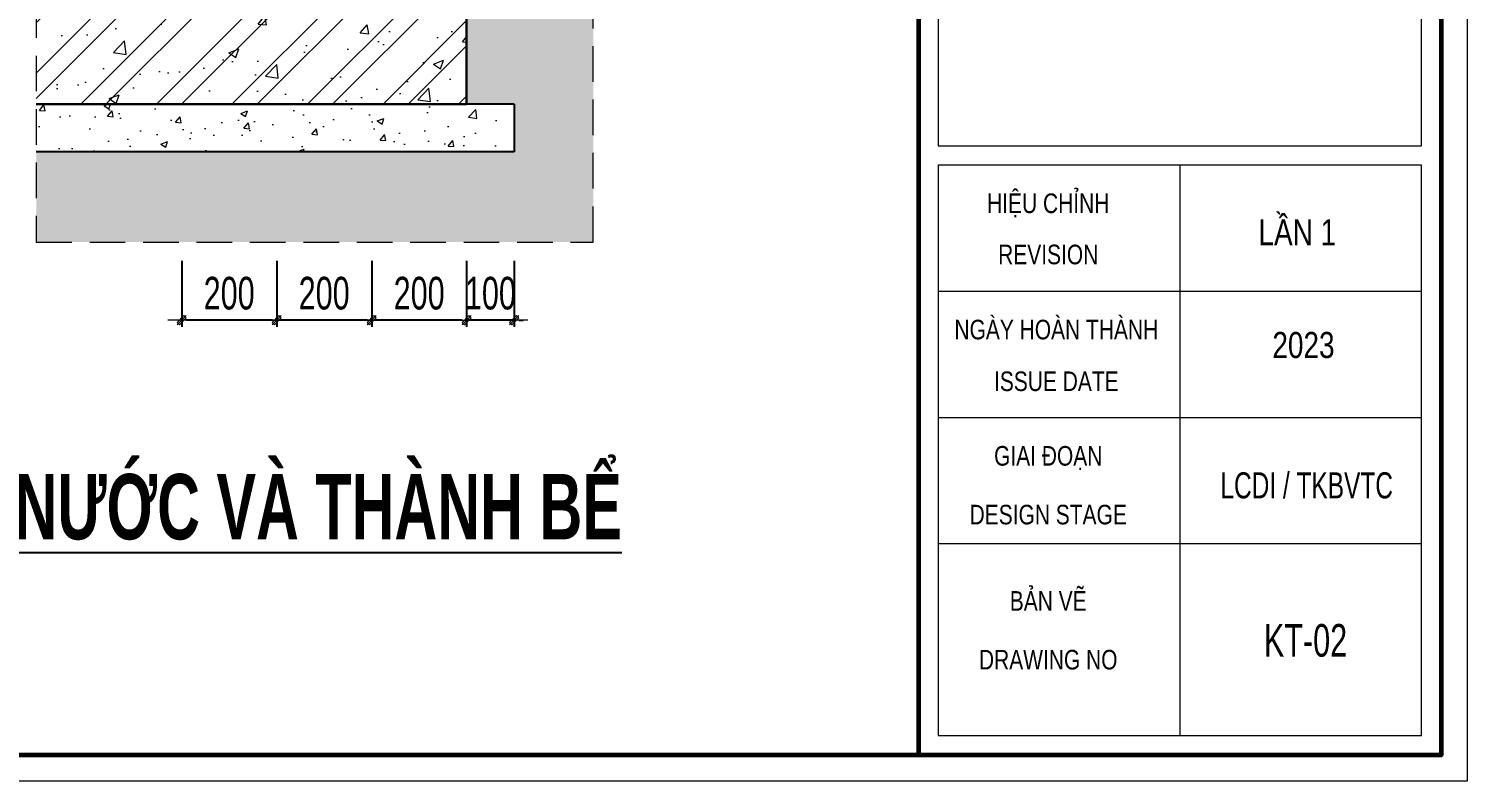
# Model space of a CAD drawing. Header units: millimetres. Extents: x 142758 to 365363, y -504867 to -415100.
# Drawn here: x 238184 to 244241, y -478817 to -475647 of the extents above; entities that cross this region are included whole.
import ezdxf
from ezdxf.enums import TextEntityAlignment as Align

# ---------------------------------------------------------------- set-up
doc = ezdxf.new("R2010")
doc.units = ezdxf.units.MM
doc.header["$LTSCALE"] = 20
doc.header["$MEASUREMENT"] = 0
doc.header["$PDMODE"] = 32
doc.linetypes.add('HIDDEN', pattern=[0.375, 0.25, -0.125])
doc.layers.get('Defpoints').update_dxf_attribs({"color": 1})
doc.layers.add('Khungten_LCDI', color=7, linetype='Continuous')
for name, color, linetype, lineweight in [('LC Dim', 8, 'Continuous', 18), ('LC Hatch', 252, 'Continuous', 9), ('LC MANH DUT', 35, 'HIDDEN', 5), ('LC Net dam 1', 30, 'Continuous', 30), ('LC Net thay', 7, 'Continuous', 25), ('LC Text1', 3, 'Continuous', 20), ('LC Text2', 7, 'Continuous', 25)]:
    doc.layers.add(name, color=color, linetype=linetype, lineweight=lineweight)
doc.styles.add('HOATBIF', font='hoatbif.shx', dxfattribs={"width": 0.7})
doc.styles.add('Khungten', font='VHAVAN.TTF', dxfattribs={"width": 0.9, "height": 5000})
doc.styles.add('LC 1', font='VHAVANB.TTF')
doc.styles.add('LC3', font='VHARIALB.TTF', dxfattribs={"width": 0.8})
doc.styles.add('Title', font='VHBLACK.TTF', dxfattribs={"width": 0.8})
doc.dimstyles.new('MONG', dxfattribs={"dimscale": 50, "dimtxt": 2.5, "dimasz": 0.35, "dimexe": 0.5, "dimexo": 0, "dimgap": 0.8, "dimtad": 1, "dimdec": 0, "dimzin": 0, "dimdsep": 46, "dimtxsty": 'HOATBIF', "dimblk1": 'DOT', "dimblk2": 'DOT', "dimsah": 1, "dimcen": -1, "dimdle": 1, "dimclrd": 256, "dimclre": 256, "dimclrt": 4, "dimadec": 3, "dimazin": 2, "dimtfac": 0.333333, "dimtdec": 0, "dimtix": 1, "dimtmove": 2, "dimatfit": 3, "dimldrblk": 'DOT', "dimfxl": 1, "dimtvp": 0.833333, "dimtolj": 1, "dimtzin": 0, "dimarcsym": 0})

# ---------------------------------------------------------------- blocks, each defined once
blk = doc.blocks.new('DOT')
at = {"layer": 'LC Dim'}
blk.add_line((-3, 0), (3, 0), dxfattribs=at)
at = {"layer": 'LC Dim', "color": 4}
blk.add_line((-1, -1), (1, 1), dxfattribs=at)
blk.add_lwpolyline([(0.5, 1), (-1, -0.5), (-0.5, -1), (1, 0.5)], close=True, dxfattribs=at)
blk = doc.blocks.new('*D126')
at = {"layer": 'Defpoints', "color": 0, "ltscale": 2, "transparency": 16777216}
for p in [(240027.9, -476624.8), (240227.9, -476624.8), (240027.9, -476874.7)]:
    blk.add_point(p, dxfattribs=at)
at = {"layer": 'LC Dim', "lineweight": -2, "ltscale": 2, "transparency": 16777216}
for p, q in [((240027.9, -476624.8), (240027.9, -476902.2)), ((240227.9, -476624.8), (240227.9, -476902.2)), ((240008.6, -476874.7), (239989.4, -476874.7)), ((240227.9, -476874.7), (240027.9, -476874.7)), ((240247.1, -476874.7), (240266.4, -476874.7))]:
    blk.add_line(p, q, dxfattribs=at)
at = {"layer": 'LC Dim', "lineweight": -2, "ltscale": 2, "transparency": 16777216, "xscale": 19.25, "yscale": 19.25, "zscale": 19.25}
blk.add_blockref('DOT', (240027.9, -476874.7), dxfattribs=at)
at = {"layer": 'LC Dim', "lineweight": -2, "ltscale": 2, "transparency": 16777216, "xscale": 19.25, "yscale": 19.25, "zscale": 19.25, "rotation": 180}
blk.add_blockref('DOT', (240227.9, -476874.7), dxfattribs=at)
at = {"layer": 'LC Dim', "color": 4, "ltscale": 2, "transparency": 16777216, "insert": (240127.9, -476762), "char_height": 137.5, "attachment_point": 5, "style": 'HOATBIF'}
blk.add_mtext('\\A1;100', dxfattribs=at)
blk = doc.blocks.new('_Dot')
at = {"color": 0, "linetype": 'ByBlock', "lineweight": -2}
blk.add_line((-0.5, 0), (-1, 0), dxfattribs=at)
at = {"color": 0, "linetype": 'ByBlock', "const_width": 0.5}
blk.add_lwpolyline([(-0.25, 0, 1), (0.25, 0, 1)], format="xyb", close=True, dxfattribs=at)
blk = doc.blocks.new('*D127')
at = {"layer": 'Defpoints', "color": 0, "ltscale": 2, "transparency": 16777216}
for p in [(239627.9, -476624.8), (240027.9, -476624.8), (239627.9, -476874.7)]:
    blk.add_point(p, dxfattribs=at)
at = {"layer": 'LC Dim', "lineweight": -2, "ltscale": 2, "transparency": 16777216}
for p, q in [((239627.9, -476624.8), (239627.9, -476902.2)), ((240027.9, -476624.8), (240027.9, -476902.2)), ((240008.6, -476874.7), (239647.1, -476874.7))]:
    blk.add_line(p, q, dxfattribs=at)
at = {"layer": 'LC Dim', "lineweight": -2, "ltscale": 2, "transparency": 16777216, "xscale": 19.25, "yscale": 19.25, "zscale": 19.25, "rotation": 180}
blk.add_blockref('DOT', (239627.9, -476874.7), dxfattribs=at)
at = {"layer": 'LC Dim', "lineweight": -2, "ltscale": 2, "transparency": 16777216, "xscale": 19.25, "yscale": 19.25, "zscale": 19.25}
blk.add_blockref('DOT', (240027.9, -476874.7), dxfattribs=at)
at = {"layer": 'LC Dim', "color": 4, "ltscale": 2, "transparency": 16777216, "insert": (239827.9, -476762), "char_height": 137.5, "attachment_point": 5, "style": 'HOATBIF'}
blk.add_mtext('\\A1;200', dxfattribs=at)
blk = doc.blocks.new('*D128')
at = {"layer": 'Defpoints', "color": 0, "ltscale": 2, "transparency": 16777216}
for p in [(239227.9, -476624.8), (239627.9, -476624.8), (239227.9, -476874.7)]:
    blk.add_point(p, dxfattribs=at)
at = {"layer": 'LC Dim', "lineweight": -2, "ltscale": 2, "transparency": 16777216}
for p, q in [((239227.9, -476624.8), (239227.9, -476902.2)), ((239627.9, -476624.8), (239627.9, -476902.2)), ((239608.6, -476874.7), (239247.1, -476874.7))]:
    blk.add_line(p, q, dxfattribs=at)
at = {"layer": 'LC Dim', "lineweight": -2, "ltscale": 2, "transparency": 16777216, "xscale": 19.25, "yscale": 19.25, "zscale": 19.25, "rotation": 180}
blk.add_blockref('DOT', (239227.9, -476874.7), dxfattribs=at)
at = {"layer": 'LC Dim', "lineweight": -2, "ltscale": 2, "transparency": 16777216, "xscale": 19.25, "yscale": 19.25, "zscale": 19.25}
blk.add_blockref('DOT', (239627.9, -476874.7), dxfattribs=at)
at = {"layer": 'LC Dim', "color": 4, "ltscale": 2, "transparency": 16777216, "insert": (239427.9, -476762), "char_height": 137.5, "attachment_point": 5, "style": 'HOATBIF'}
blk.add_mtext('\\A1;200', dxfattribs=at)
blk = doc.blocks.new('*D129')
at = {"layer": 'Defpoints', "color": 0, "ltscale": 2, "transparency": 16777216}
for p in [(238827.9, -476624.8), (239227.9, -476624.8), (238827.9, -476874.7)]:
    blk.add_point(p, dxfattribs=at)
at = {"layer": 'LC Dim', "lineweight": -2, "ltscale": 2, "transparency": 16777216}
for p, q in [((238827.9, -476624.8), (238827.9, -476902.2)), ((239227.9, -476624.8), (239227.9, -476902.2)), ((239208.6, -476874.7), (238847.1, -476874.7))]:
    blk.add_line(p, q, dxfattribs=at)
at = {"layer": 'LC Dim', "lineweight": -2, "ltscale": 2, "transparency": 16777216, "xscale": 19.25, "yscale": 19.25, "zscale": 19.25, "rotation": 180}
blk.add_blockref('DOT', (238827.9, -476874.7), dxfattribs=at)
at = {"layer": 'LC Dim', "lineweight": -2, "ltscale": 2, "transparency": 16777216, "xscale": 19.25, "yscale": 19.25, "zscale": 19.25}
blk.add_blockref('DOT', (239227.9, -476874.7), dxfattribs=at)
at = {"layer": 'LC Dim', "color": 4, "ltscale": 2, "transparency": 16777216, "insert": (239027.9, -476762), "char_height": 137.5, "attachment_point": 5, "style": 'HOATBIF'}
blk.add_mtext('\\A1;200', dxfattribs=at)
blk = doc.blocks.new('Nha o can bo nhan vien Trung doan')
at = {"layer": 'Defpoints', "lineweight": 0}
blk.add_lwpolyline([(-1200, -14850), (-1200, 14850), (40800, 14850), (40800, -14850)], close=True, dxfattribs=at)
at = {"layer": 'Khungten_LCDI', "color": 5, "lineweight": 60}
blk.add_line((36600, 14650), (36600, -14650), dxfattribs=at)
at = {"layer": 'Khungten_LCDI', "color": 5, "lineweight": 25}
blk.add_line((40600, -14650), (40600, 14650), dxfattribs=at)
at = {"layer": 'Khungten_LCDI', "color": 9, "lineweight": 15}
for p, q in [((38600, -10133), (38600, -14500)), ((40450, -11100), (36750, -11100)), ((40450, -12067), (36750, -12067)), ((40450, -13033), (36750, -13033))]:
    blk.add_line(p, q, dxfattribs=at)
at = {"layer": 'Khungten_LCDI', "color": 5, "lineweight": 60}
blk.add_lwpolyline([(0, -14650), (0, 14650), (40600, 14650), (40600, -14650)], close=True, dxfattribs=at)
at = {"layer": 'Khungten_LCDI', "color": 9, "lineweight": 15}
for points in [[(36750, -9983), (40450, -9983), (40450, -7667), (36750, -7667)], [(36750, -14500), (40450, -14500), (40450, -10133), (36750, -10133)]]:
    blk.add_lwpolyline(points, close=True, dxfattribs=at)
at = {"color": 7}
for s, height, style, width, p in [('hiÖu chØnh', 150, 'Khungten', 0.8, (37592, -10499)), ('revision', 150, 'Khungten', 0.8, (37592, -10891)), ('ngµy hoµn thµnh', 150, 'Khungten', 0.8, (37654, -11466)), ('issue date', 150, 'Khungten', 0.8, (37654, -11862)), ('giai ®o¹n', 150, 'Khungten', 0.8, (37592, -12433)), ('lcdi / tkbvtc', 200, 'Title', 0.7, (39571, -12684)), ('design stage', 150, 'Khungten', 0.8, (37592, -12883)), ('b¶n vÏ', 150, 'Khungten', 0.8, (37592, -13544)), ('drawing nO', 150, 'Khungten', 0.8, (37592, -13994))]:
    blk.add_text(s, height=height, dxfattribs=dict(at, style=style, width=width)).set_placement(p, align=Align.CENTER)
at = {"color": 7, "style": 'Khungten', "width": 0.8}
for tag, p in [('REVISION', (39499, -10746)), ('NGAYHT', (39546, -11609))]:
    blk.add_attdef(tag, text='', height=200, dxfattribs=at).set_placement(p, align=Align.CENTER)
at = {"layer": 'LC Text1', "style": 'Title', "width": 1.485915}
for tag, p, p2 in [('TENBANVE1', (36913, -8886), (40339, -8886)), ('TENBANVE2', (36913, -9562), (40339, -9562))]:
    blk.add_attdef(tag, text='', height=250, dxfattribs=at).set_placement(p, p2, align=Align.FIT)
at = {"layer": 'LC Text1', "style": 'Title', "width": 0.7}
blk.add_attdef('SOBANVE', text='', height=250, dxfattribs=at).set_placement((39562, -13896), align=Align.CENTER)
blk = doc.blocks.new('TIEUDE1')
at = {"layer": 'LC Text2', "color": 7, "style": 'LC 1'}
blk.add_attdef('TIªU§Ò', text='', height=5, dxfattribs=at).set_placement((0, 0), align=Align.BOTTOM_CENTER)
blk.add_attdef('TL', text='', height=3, dxfattribs=at).set_placement((0, -2), align=Align.TOP_CENTER)

msp = doc.modelspace()

# ---------------------------------------------------------------- hatches: boundary and pattern name
at = {"layer": 'LC Hatch', "ltscale": 2}
h = msp.add_hatch(dxfattribs=at)
h.set_pattern_fill('BTCT', color=256, scale=60)
h.set_pattern_definition([(50, (310605.25, -452129.22), (430.3561, -37.6513), [45, -495]), (355, (310605.25, -452129.2), (-83.2508, 451.3153), [36, -396]), (100.4514, (310641.1, -452132.36), (347.1056, 413.6637), [38.244, -420.6853]), (46.1842, (310605.25, -452009.2), (640.3446, -99.3114), [67.5, -742.5]), (96.6356, (310658.6, -452017.5), (560.7976, 584.4707), [57.366, -631.028]), (351.1842, (310605.25, -452009.2), (560.797, 584.471), [54, -594]), (21, (310665.25, -452039.22), (358.1442, -241.5713), [45, -495]), (326, (310665.25, -452039.2), (145.9892, 435.09), [36, -396]), (71.4514, (310695.1, -452059.35), (504.1336, 193.5183), [38.244, -420.6853]), (37.5, (310605.25, -452129.22), (7.2959, 199.7363), [0, -391.2, 0, -402, 0, -397.5]), (7.5, (310605.25, -452129.22), (157.8417, 236.647), [0, -229.2, 0, -382.2, 0, -151.5]), (327.5, (310471.45, -452129.22), (320.29346, -13.53292), [0, -150, 0, -468, 0, -621]), (317.5, (310411.45, -452129.22), (349.9117, 60.063), [0, -195, 0, -310.8, 0, -441]), (45, (310605.25, -452129.22), (-159.099, 159.099), []), (45, (310711.31, -452129.22), (-159.099, 159.099), [])])
h.paths.add_polyline_path([(238215.4, -475965.4), (238215.4, -471965.4), (239627.9, -471965.4), (239627.9, -475165.4), (240027.9, -475565.4), (240027.9, -475965.4)])
h.paths.add_polyline_path([(238215.4, -475565.4), (238215.4, -472165.4), (239227.9, -472165.4), (239227.9, -475165.4), (238827.9, -475565.4)], flags=17)
h = msp.add_hatch(dxfattribs=at)
h.set_pattern_fill('AR-SAND', color=256, scale=50)
h.set_pattern_definition([(37.5, (-307756.826, -768995.53), (-3.149668, 96.341188), [0, -76, 0, -85, 0, -81.25]), (7.5, (-307756.83, -768995.53), (88.488835, 141.107303), [0, -41, 0, -68.5, 0, -26.25]), (327.5, (-307818.326, -768995.53), (155.707093, 0.282953), [0, -25, 0, -90, 0, -117.5]), (317.5, (-307818.33, -768995.53), (150.30633, 43.883778), [0, -12.5, 0, -59, 0, -67.5])])
h.paths.add_polyline_path([(239627.9, -472265.4), (240561, -472265.4), (240561, -476545.7), (238215.4, -476545.7), (238215.4, -476165.4), (240227.9, -476165.4), (240227.9, -475965.4), (240027.9, -475965.4), (240027.9, -475565.4), (239627.9, -475165.4)])
h.paths.add_polyline_path([(239971.6, -474629.3), (239684.1, -474629.3), (239684.1, -474441.8), (239971.6, -474441.8)], flags=24)
h = msp.add_hatch(dxfattribs=at)
h.set_pattern_fill('AR-CONC', color=256, scale=40)
h.set_pattern_definition([(50, (310605.25, -452129.22), (286.9041, -25.10085), [30, -330]), (355, (310605.25, -452129.22), (-55.5005, 300.8769), [24, -264]), (100.4514, (310629.16, -452131.3), (231.4038, 275.7758), [25.4961, -280.4568]), (46.1842, (310605.25, -452049.22), (426.8964, -66.2076), [45, -495]), (96.6356, (310640.82, -452054.74), (373.865, 389.6471), [38.244, -420.6852]), (351.1842, (310605.25, -452049.2), (373.8648, 389.6474), [36, -396]), (21, (310645.25, -452069.22), (238.7628, -161.04756), [30, -330]), (326, (310645.25, -452069.22), (97.3261, 290.06), [24, -264]), (71.4514, (310665.15, -452082.64), (336.0891, 129.0122), [25.4961, -280.4568]), (37.5, (310605.25, -452129.22), (4.86394, 133.15754), [0, -260.8, 0, -268, 0, -265]), (7.5, (310605.25, -452129.22), (105.22781, 157.76468), [0, -152.8, 0, -254.8, 0, -101]), (327.5, (310516.05, -452129.22), (213.52897, -9.02195), [0, -100, 0, -312, 0, -414]), (317.5, (310476.05, -452129.22), (233.27447, 40.042), [0, -130, 0, -207.2, 0, -294])])
h.paths.add_polyline_path([(238215.4, -476165.4), (238215.4, -475965.4), (240227.9, -475965.4), (240227.9, -476165.4)])

# ---------------------------------------------------------------- linework, layer by layer
at = {"layer": 'LC MANH DUT', "ltscale": 30}
msp.add_lwpolyline([(240561, -471710.8), (238215.4, -471710.8), (238215.4, -476545.7), (240561, -476545.7)], close=True, dxfattribs=at)
at = {"layer": 'LC Net dam 1'}
for p, q in [((240027.9, -475565.4), (240027.9, -475965.4)), ((240027.9, -475965.4), (238215.4, -475965.4))]:
    msp.add_line(p, q, dxfattribs=at)
at = {"layer": 'LC Net thay'}
for p, q in [((240227.9, -475965.4), (238215.4, -475965.4)), ((240227.9, -475965.4), (240227.9, -476165.4)), ((240227.9, -476165.4), (238215.4, -476165.4))]:
    msp.add_line(p, q, dxfattribs=at)

# ---------------------------------------------------------------- block references
ref = msp.add_blockref('Nha o can bo nhan vien Trung doan', (221801.3, -470649.3), dxfattribs=dict(at, xscale=0.55, yscale=0.55, zscale=0.55))
ref.add_attrib('NGAYHT', '2023', dxfattribs={"layer": 'LC Text1', "height": 110, "style": 'Khungten', "width": 0.8}).set_placement((243551.7, -477034.4), align=Align.CENTER)
ref.add_attrib('REVISION', 'lÇn 1', dxfattribs={"layer": 'LC Text1', "height": 110, "style": 'Khungten', "width": 0.8}).set_placement((243525.7, -476559.7), align=Align.CENTER)
ref.add_attrib('SOBANVE', 'Kt-02', dxfattribs={"layer": 'LC Text1', "height": 137.5, "style": 'Title', "width": 0.7}).set_placement((243560.4, -478292.2), align=Align.CENTER)
at = {"layer": 'LC Text2'}
ref = msp.add_blockref('TIEUDE1', (237799.5, -477880.5), dxfattribs=dict(at, xscale=55.88, yscale=55.88, zscale=55.88))
ref.add_attrib('TIªU§Ò', '%%Uchèng thÊm vÞ trÝ èng n\xadíc vµ thµnh bÓ', dxfattribs={"color": 7, "height": 275.176, "style": 'LC3', "width": 0.65}).set_placement((237799.5, -477880.5), align=Align.BOTTOM_CENTER)

# ---------------------------------------------------------------- dimensions: what is measured, and where the dimension line sits
at = {"layer": 'LC Dim', "ltscale": 2}
for base, p1, p2, picture, middle in [((238827.9, -476874.7), (239227.9, -476624.8), (238827.9, -476624.8), '*D129', (239027.9, -476762)), ((239227.9, -476874.7), (239627.9, -476624.8), (239227.9, -476624.8), '*D128', (239427.9, -476762)), ((239627.9, -476874.7), (240027.9, -476624.8), (239627.9, -476624.8), '*D127', (239827.9, -476762)), ((240027.9, -476874.7), (240227.9, -476624.8), (240027.9, -476624.8), '*D126', (240127.9, -476762))]:
    dim = msp.add_linear_dim(base=base, p1=p1, p2=p2, angle=180, dimstyle='MONG', override={"dimscale": 55, "dimlfac": 0.5}, dxfattribs=at)
    dim.commit()
    dim.dimension.update_dxf_attribs({"geometry": picture, "text_midpoint": middle})

doc.saveas('drawing.dxf')
